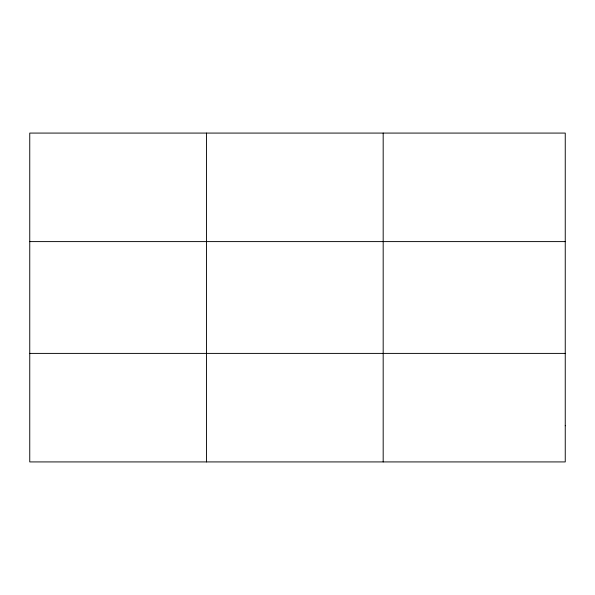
<?xml version="1.0" encoding="UTF-8"?>
<svg xmlns="http://www.w3.org/2000/svg" width="595" height="595" viewBox="0 0 595 595"><rect width="100%" height="100%" fill="white"/><g stroke="black" fill="none" stroke-linecap="round" stroke-linejoin="round"><path stroke-width="0.89" d="M206.465 461.921L206.465 133.079M383.18 461.921L383.18 133.079M29.75 241.6L565.25 241.6M29.75 353.4L565.25 353.4M565.25 425.745L565.25 461.921L29.75 461.921L29.75 133.079L565.25 133.079L565.25 425.745"/></g></svg>
